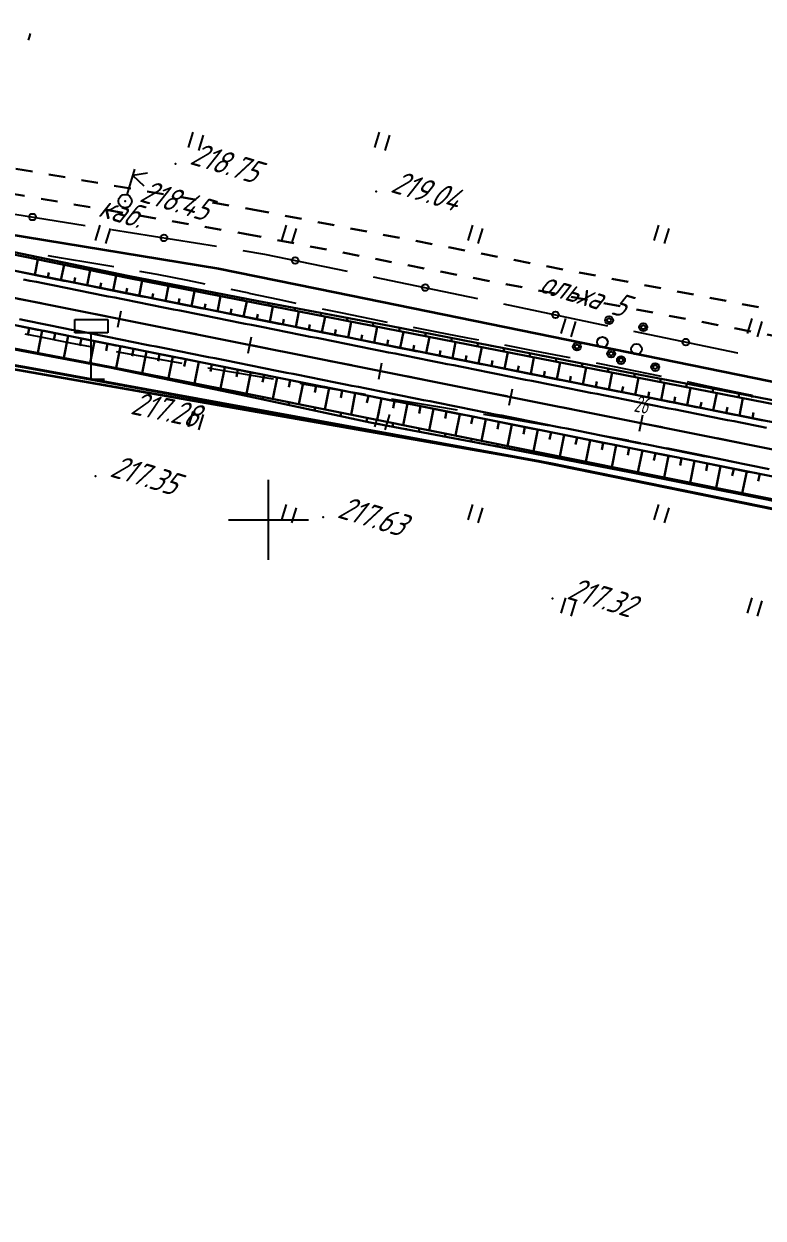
# Model space of a CAD drawing. Header units: millimetres. Extents: x -698 to 8131, y -704 to 4503.
# Drawn here: x 1669.2 to 1780.3, y 3355.9 to 3535.4 of the extents above; entities that cross this region are included whole.
import ezdxf

# ---------------------------------------------------------------- set-up
doc = ezdxf.new("R2010")
doc.units = ezdxf.units.MM
for name, pattern in [('CONTI', [0]), ('STRIHSMALL', [1, 0.5, -0.5]), ('STROT', [1.7, 0.5, -1.2])]:
    doc.linetypes.add(name, pattern=pattern)
for name, color, linetype, lineweight in [('10', 1, 'Continuous', 35), ('КОПИЯ_ОСЬ_13_ОТКОСЫ', 7, 'Continuous', 30), ('КОПИЯ_ОСЬ_ГРАНИЦЫ_ПОЛОС', 7, 'Continuous', 30), ('ОСЬ_ВЕРХ_ПОКРЫТИЯ_ГРАНИЦЫ_ПОЛОС', 7, 'Continuous', 30), ('ОСЬ_ВЕРХ_ПОКРЫТИЯ_ОСЬ', 1, 'Continuous', 30)]:
    doc.layers.add(name, color=color, linetype=linetype, lineweight=lineweight)
for name, color, linetype in [('_Ростелеком', 6, 'Continuous'), ('NAD_MDEFAULT', 7, 'CONTI'), ('PI_OTDEFAULT', 172, 'CONTI'), ('PI_TTDEFAULT', 5, 'CONTI'), ('PLN_O', 7, 'CONTI'), ('SETKR', 2, 'CONTI'), ('SIT_LDEFAULT', 7, 'CONTI'), ('USLZNDEFAULT', 7, 'CONTI'), ('ZAPSKDEFAULT', 7, 'CONTI'), ('Изменение выноски', 3, 'Continuous'), ('ОСЬ_ВЕРХ_ПОКРЫТИЯ_ПИКЕТЫ', 1, 'Continuous'), ('разметка', 7, 'Continuous')]:
    doc.layers.add(name, color=color, linetype=linetype)
doc.styles.add('eskd', font='isocpeui.ttf', dxfattribs={"width": 1.2})
doc.styles.get("Standard").update_dxf_attribs({"font": 'isocpeui.ttf'})
doc.styles.add('STYLE1', font='isocpeui.ttf', dxfattribs={"width": 0.9})
doc.linetypes.add('кабель_связи_проект.', pattern='A,10,-1,["/",STYLE1,S=3,R=0,X=0,Y=-1.5],-4.1', length=15.1)

# ---------------------------------------------------------------- blocks, each defined once
blk = doc.blocks.new('BL_333')
at = {"color": 0}
for p, q in [((0, -6), (0, 6)), ((-6, 0), (6, 0))]:
    blk.add_line(p, q, dxfattribs=at)
blk = doc.blocks.new('BL_2011')
at = {"color": 0}
for p, q in [((0, 0), (0, 2.4)), ((1.6, 0), (1.6, 2.4))]:
    blk.add_line(p, q, dxfattribs=at)
blk = doc.blocks.new('BL_2009')
at = {"color": 0}
for centre, radius in [((0, 3.46), 0.6), ((0, 3.46), 0.3), ((0, 0), 0.8), ((-3.46, -1.74), 0.6), ((-3.46, -1.74), 0.3), ((3.46, -1.74), 0.6), ((3.46, -1.74), 0.3)]:
    blk.add_circle(centre, radius, dxfattribs=at)
blk = doc.blocks.new('BL_4017')
at = {"color": 0}
for p, q in [((0, 1), (0, 5)), ((2, 5), (0, 4)), ((0, 4), (2, 3))]:
    blk.add_line(p, q, dxfattribs=at)
blk.add_circle((0, 0), 1, dxfattribs=at)
blk = doc.blocks.new('BL_13')
at = {"color": 0}
for p, q in [((-2.5, 7), (-2.5, 9)), ((-2.5, 9), (2.5, 9)), ((2.5, 9), (2.5, 7)), ((0, 7), (-2.5, 7)), ((0, 0), (0, 7)), ((2.5, 7), (0, 7)), ((2, 0), (0, 0))]:
    blk.add_line(p, q, dxfattribs=at)

msp = doc.modelspace()

# ---------------------------------------------------------------- linework, layer by layer
at = {"layer": '10'}
for points in [[(1046.54, 3727.06), (1198.73, 3733.06), (1220.21, 3730.38), (1260.15, 3712.3), (1366.67, 3650.01), (1391.9, 3633.6), (1426.22, 3611.28), (1477.83, 3579.5), (1522.49, 3550.7), (1558.31, 3536.5), (1597.92, 3523.88), (1628.59, 3510.07), (1698.42, 3498.65), (1715.91, 3495.08), (1834.88, 3470.78), (1953.68, 3446.5), (2141.8, 3408.07), (2216.55, 3392.8)], [(2162.78, 3383.77), (2086.08, 3399.1), (2023.84, 3412.1), (1914.29, 3434.96), (1842.82, 3450.02), (1748.35, 3469.32), (1605.03, 3494.4), (1606.56, 3488.91), (1596.89, 3490.53), (1543.04, 3509.99), (1510.86, 3521.34), (1481.72, 3540.65), (1368.53, 3619.73), (1289.9, 3664.83), (1246.89, 3688.96), (1228.04, 3695.53), (1204.68, 3699.25), (843.89, 3696)]]:
    msp.add_lwpolyline(points, dxfattribs=at)
at = {"layer": '_Ростелеком', "linetype": 'кабель_связи_проект.', "lineweight": 40, "ltscale": 0.25}
msp.add_lwpolyline([(1139.32, 3707.38), (1173.44, 3705.05), (1210.37, 3699.1), (1228.09, 3695.88), (1247.2, 3689.26), (1259.61, 3683.86), (1298.75, 3664.91), (1337.61, 3641.34), (1379.14, 3613.35), (1432.54, 3577.08), (1497.38, 3534.92), (1507.86, 3528.1), (1522.68, 3520.44), (1549.01, 3508.8), (1605.06, 3494.77), (1669.26, 3483.8), (1746.71, 3469.61), (1806.75, 3457.39), (1856.92, 3447.11), (1888.77, 3440.62), (1918.48, 3434.38), (2018.59, 3413.69), (2116.88, 3393.62), (2299.36, 3355.85)], dxfattribs=at)
at = {"layer": 'PI_TTDEFAULT', "color": 5}
for p in [(1691.97, 3514.38, 218.75), (1684.38, 3508.76, 218.45), (1722.14, 3510.18, 219.04), (1679.94, 3467.42, 217.35), (1714.13, 3461.24, 217.63), (1748.65, 3449.02, 217.32)]:
    msp.add_point(p, dxfattribs=at)
at = {"layer": 'PLN_O'}
for p, q in [((1662.57, 3507.63), (1678.37, 3505.11)), ((1682.32, 3504.48), (1698.12, 3501.96)), ((1702.07, 3501.32), (1705.35, 3500.8)), ((1705.35, 3500.8), (1717.76, 3498.21)), ((1721.68, 3497.39), (1737.34, 3494.12)), ((1741.25, 3493.3), (1756.91, 3490.03)), ((1760.83, 3489.21), (1776.45, 3485.95)), ((1776.45, 3485.95), (1776.49, 3485.94))]:
    msp.add_line(p, q, dxfattribs=at)
for centre in [(1670.47, 3506.37), (1690.22, 3503.22), (1709.93, 3499.84), (1729.51, 3495.75), (1749.08, 3491.66), (1768.66, 3487.57)]:
    msp.add_circle(centre, 0.5, dxfattribs=at)
at = {"layer": 'SIT_LDEFAULT', "color": 7}
for p, q in [((1669.99, 3533.41), (1670.14, 3533.95)), ((1669.86, 3532.98), (1669.99, 3533.41)), ((1674.83, 3500.19), (1672.8, 3500.52)), ((1679.7, 3499.4), (1674.83, 3500.2)), ((1682.67, 3498.88), (1679.7, 3499.39)), ((1689.19, 3497.71), (1686.61, 3498.18)), ((1693.81, 3496.82), (1689.19, 3497.72)), ((1696.42, 3496.28), (1693.81, 3496.81)), ((1703.02, 3494.9), (1700.34, 3495.47)), ((1707.62, 3493.91), (1703.02, 3494.89)), ((1710.12, 3493.37), (1707.62, 3493.91)), ((1716.82, 3491.94), (1714.03, 3492.53)), ((1721.43, 3490.99), (1716.82, 3491.94)), ((1723.82, 3490.51), (1721.43, 3490.99)), ((1669.31, 3488.82), (1671.43, 3488.39)), ((1730.97, 3489.11), (1727.74, 3489.74)), ((1735.92, 3488.15), (1730.97, 3489.11)), ((1671.43, 3488.4), (1676.12, 3487.47)), ((1676.12, 3487.47), (1679.12, 3486.89)), ((1737.56, 3487.84), (1735.92, 3488.15)), ((1745.98, 3486.21), (1741.49, 3487.08)), ((1683.05, 3486.15), (1685.49, 3485.69)), ((1685.49, 3485.69), (1690.34, 3484.82)), ((1751.01, 3485.23), (1745.98, 3486.21)), ((1751.31, 3485.18), (1751.01, 3485.24)), ((1690.34, 3484.83), (1692.89, 3484.38)), ((1696.84, 3483.69), (1700.68, 3483.04)), ((1755.98, 3484.25), (1755.23, 3484.4)), ((1761.11, 3483.19), (1755.98, 3484.25)), ((1700.68, 3483.04), (1706, 3482.14)), ((1706, 3482.14), (1706.69, 3482.03)), ((1765.03, 3482.39), (1761.11, 3483.2)), ((1772.1, 3480.9), (1768.94, 3481.57)), ((1710.64, 3481.37), (1711.28, 3481.26)), ((1711.28, 3481.26), (1716.45, 3480.39)), ((1716.45, 3480.4), (1720.5, 3479.71)), ((1777.66, 3479.73), (1772.1, 3480.9)), ((1724.44, 3479.03), (1726.22, 3478.73)), ((1726.22, 3478.73), (1731.03, 3477.92)), ((1778.72, 3479.51), (1777.66, 3479.73)), ((1731.03, 3477.92), (1734.31, 3477.37)), ((1738.24, 3476.72), (1740.67, 3476.31)), ((1740.67, 3476.31), (1745.49, 3475.48)), ((1745.49, 3475.48), (1748.11, 3475.02)), ((1752.04, 3474.31), (1755.1, 3473.74)), ((1755.1, 3473.74), (1760.05, 3472.8)), ((1760.05, 3472.79), (1761.87, 3472.43)), ((1765.78, 3471.65), (1770.51, 3470.69)), ((1770.51, 3470.69), (1775.58, 3469.65)), ((1779.5, 3468.83), (1781.01, 3468.51))]:
    msp.add_line(p, q, dxfattribs=at)
at = {"layer": 'Изменение выноски', "color": 6, "linetype": 'STRIHSMALL', "lineweight": 30, "ltscale": 5}
for points in [[(556.33, 3860.56), (604.92, 3817.02), (628.18, 3799.3), (686.1, 3761.1), (720.91, 3742.41), (750.29, 3732.58), (769.13, 3728.28), (789.49, 3727.11), (889.15, 3726.4), (1065.26, 3728.59), (1211.22, 3732.1), (1235.19, 3728.31), (1268.03, 3716.59), (1413.95, 3630.28), (1512.48, 3559.58), (1541.19, 3544.01), (1583.74, 3530.32), (1643.33, 3517.86), (1703.53, 3507.5), (1908.59, 3467.92), (1956.68, 3459.18)], [(555.17, 3856.91), (603.76, 3813.37), (627.02, 3795.65), (684.94, 3757.46), (719.75, 3738.77), (749.12, 3728.93), (767.97, 3724.63), (788.33, 3723.46), (887.99, 3722.75), (1064.1, 3724.94), (1210.06, 3728.46), (1234.03, 3724.67), (1266.87, 3712.94), (1412.79, 3626.64), (1511.32, 3555.93), (1540.03, 3540.36), (1582.58, 3526.67), (1642.17, 3514.21), (1702.36, 3503.85), (1907.42, 3464.27), (1955.51, 3455.53)]]:
    msp.add_lwpolyline(points, dxfattribs=at)
at = {"layer": 'КОПИЯ_ОСЬ_13_ОТКОСЫ'}
for points in [[(1645.77, 3502.67), (2240.93, 3383.77)], [(1665.22, 3501.56), (1684.81, 3497.51), (1704.45, 3493.73), (1724.11, 3490.03), (1763.37, 3482.36), (1773.19, 3480.48), (1783.01, 3478.58), (1792.82, 3476.64), (1802.63, 3474.74), (1822.27, 3470.96), (1841.9, 3467.11), (1900.69, 3455.14), (1920.32, 3451.31), (1959.61, 3443.77), (1979.27, 3440.11), (1998.89, 3436.23), (2018.46, 3432.07), (2038.1, 3428.29), (2057.76, 3424.63), (2096.84, 3416.06), (2116.42, 3411.98), (2136.01, 3407.98), (2155.67, 3404.27)], [(1665.16, 3501.23), (1684.76, 3497.23), (1704.37, 3493.34), (1782.9, 3478.05), (1841.75, 3466.38), (1900.57, 3454.52), (1920.2, 3450.71), (1939.83, 3446.87), (2077.13, 3419.47), (2096.73, 3415.53), (2116.32, 3411.47), (2135.93, 3407.55), (2155.59, 3403.88)], [(1665.16, 3501.23), (1684.76, 3497.23), (1704.37, 3493.34), (1782.9, 3478.05), (1841.75, 3466.38), (1900.57, 3454.52), (1920.2, 3450.71), (1939.83, 3446.87), (2077.13, 3419.47), (2096.73, 3415.53), (2116.32, 3411.47), (2135.93, 3407.55), (2155.59, 3403.88)], [(1670.69, 3500.43), (1670.63, 3500.12)], [(1670.82, 3497.66), (1671.28, 3499.98)], [(1672.65, 3500.02), (1672.63, 3499.92)], [(1674.61, 3499.62), (1674.55, 3499.32)], [(1672.78, 3497.27), (1672.93, 3498.04)], [(1674.74, 3496.88), (1675.2, 3499.18)], [(1676.57, 3499.21), (1676.55, 3499.11)], [(1678.53, 3498.81), (1678.47, 3498.52)], [(1678.66, 3496.1), (1679.12, 3498.38)], [(1680.48, 3498.4), (1680.46, 3498.31)], [(1682.44, 3498), (1682.38, 3497.72)], [(1633.9, 3496.89), (2231.89, 3377.42)], [(1676.7, 3496.49), (1676.86, 3497.26)], [(1680.62, 3495.7), (1680.78, 3496.47)], [(1682.59, 3495.31), (1683.04, 3497.58)], [(1684.4, 3497.59), (1684.38, 3497.5)], [(1686.36, 3497.21), (1686.31, 3496.93)], [(1686.51, 3494.53), (1686.96, 3496.8)], [(1688.33, 3496.83), (1688.31, 3496.74)], [(1690.29, 3496.45), (1690.23, 3496.15)], [(1690.43, 3493.74), (1690.89, 3496.02)], [(1692.26, 3496.08), (1692.24, 3495.97)], [(1684.55, 3494.92), (1684.7, 3495.68)], [(1688.47, 3494.14), (1688.62, 3494.89)], [(1694.22, 3495.7), (1694.16, 3495.37)], [(1694.35, 3492.96), (1694.81, 3495.24)], [(1696.18, 3495.32), (1696.16, 3495.21)], [(1698.15, 3494.94), (1698.08, 3494.59)], [(1698.28, 3492.18), (1698.73, 3494.46)], [(1700.11, 3494.56), (1700.09, 3494.45)], [(1702.08, 3494.18), (1702, 3493.81)], [(1692.39, 3493.35), (1692.54, 3494.11)], [(1696.31, 3492.57), (1696.47, 3493.33)], [(1700.24, 3491.79), (1700.39, 3492.55)], [(1702.2, 3491.39), (1702.66, 3493.68)], [(1704.04, 3493.81), (1704.02, 3493.68)], [(1706, 3493.43), (1705.93, 3493.04)], [(1706.12, 3490.61), (1706.58, 3492.91)], [(1707.97, 3493.06), (1707.95, 3492.93)], [(1709.94, 3492.69), (1709.86, 3492.28)], [(1704.16, 3491), (1704.31, 3491.77)], [(1708.08, 3490.22), (1708.24, 3490.99)], [(1710.04, 3489.83), (1710.51, 3492.15)], [(1711.9, 3492.32), (1711.87, 3492.18)], [(1713.87, 3491.95), (1713.78, 3491.51)], [(1713.97, 3489.04), (1714.43, 3491.38)], [(1715.83, 3491.58), (1715.8, 3491.44)], [(1717.8, 3491.21), (1717.71, 3490.75)], [(1717.89, 3488.26), (1718.36, 3490.62)], [(1719.76, 3490.84), (1719.73, 3490.69)], [(1669.96, 3489.68), (1669.73, 3488.55)], [(1671.92, 3489.29), (1671.25, 3485.93)], [(1673.88, 3488.9), (1673.66, 3487.78)], [(1712, 3489.44), (1712.16, 3490.21)], [(1715.93, 3488.65), (1716.08, 3489.43)], [(1721.73, 3490.47), (1721.64, 3489.98)], [(1721.81, 3487.48), (1722.29, 3489.86)], [(1723.69, 3490.1), (1723.66, 3489.94)], [(1725.66, 3489.72), (1725.56, 3489.22)], [(1725.73, 3486.69), (1726.21, 3489.09)], [(1727.62, 3489.34), (1727.59, 3489.17)], [(1729.58, 3488.96), (1729.48, 3488.45)], [(1662.4, 3487.44), (1682.06, 3483.76), (1701.64, 3479.66), (1721.2, 3475.47), (1731.03, 3473.62), (1740.85, 3471.74), (1760.49, 3467.94), (1770.3, 3466.01), (1780.1, 3464.04), (1799.7, 3460.06), (1819.28, 3455.97), (1838.89, 3452.04), (1848.7, 3450.11), (1858.51, 3448.14), (1878.11, 3444.17), (1897.77, 3440.49), (1917.29, 3436.13)], [(1662.44, 3487.62), (1682.08, 3483.86), (1701.71, 3479.99), (1780.14, 3464.25), (1917.46, 3436.98), (1937.09, 3433.12), (2074.37, 3405.67), (2093.99, 3401.79), (2103.81, 3399.91), (2113.63, 3398.01), (2133.26, 3394.18), (2152.91, 3390.47)], [(1675.84, 3488.51), (1675.18, 3485.18)], [(1677.8, 3488.12), (1677.58, 3487.01)], [(1679.76, 3487.72), (1679.11, 3484.43)], [(1681.73, 3487.33), (1681.51, 3486.23)], [(1719.85, 3487.87), (1720.01, 3488.65)], [(1723.77, 3487.08), (1723.93, 3487.88)], [(1727.69, 3486.3), (1727.85, 3487.1)], [(1729.66, 3485.91), (1730.14, 3488.33)], [(1731.55, 3488.57), (1731.51, 3488.41)], [(1733.51, 3488.19), (1733.41, 3487.69)], [(1733.58, 3485.13), (1734.07, 3487.56)], [(1735.47, 3487.81), (1735.44, 3487.64)], [(1737.43, 3487.42), (1737.34, 3486.92)], [(1739.4, 3487.04), (1739.37, 3486.87)], [(1669.74, 3486.06), (1669.77, 3486.21)], [(1671.71, 3485.7), (1671.72, 3485.75)], [(1673.67, 3485.33), (1673.7, 3485.46)], [(1683.69, 3486.94), (1683.03, 3483.67)], [(1685.65, 3486.55), (1685.43, 3485.46)], [(1687.61, 3486.16), (1686.96, 3482.89)], [(1689.57, 3485.77), (1689.35, 3484.68)], [(1691.53, 3485.37), (1690.88, 3482.12)], [(1731.62, 3485.52), (1731.78, 3486.32)], [(1735.54, 3484.73), (1735.7, 3485.55)], [(1737.5, 3484.34), (1737.99, 3486.8)], [(1741.36, 3486.66), (1741.26, 3486.16)], [(1741.42, 3483.56), (1741.92, 3486.03)], [(1743.32, 3486.28), (1743.29, 3486.11)], [(1745.29, 3485.89), (1745.19, 3485.39)], [(1745.35, 3482.77), (1745.84, 3485.27)], [(1747.25, 3485.51), (1747.22, 3485.34)], [(1675.64, 3484.96), (1675.65, 3485)], [(1677.6, 3484.59), (1677.63, 3484.71)], [(1679.57, 3484.22), (1679.58, 3484.26)], [(1681.54, 3483.85), (1681.56, 3483.96)], [(1683.5, 3483.46), (1683.5, 3483.49)], [(1693.49, 3484.98), (1693.28, 3483.9)], [(1695.45, 3484.59), (1694.81, 3481.35)], [(1697.42, 3484.2), (1697.2, 3483.12)], [(1699.38, 3483.81), (1698.73, 3480.57)], [(1701.34, 3483.41), (1701.12, 3482.34)], [(1739.46, 3483.95), (1739.63, 3484.77)], [(1743.38, 3483.17), (1743.55, 3483.99)], [(1749.21, 3485.13), (1749.12, 3484.63)], [(1749.27, 3481.99), (1749.77, 3484.5)], [(1751.18, 3484.74), (1751.14, 3484.58)], [(1753.14, 3484.36), (1753.04, 3483.86)], [(1753.19, 3481.21), (1753.7, 3483.74)], [(1755.1, 3483.98), (1755.07, 3483.81)], [(1757.06, 3483.59), (1756.97, 3483.1)], [(1685.45, 3483.05), (1685.48, 3483.19)], [(1687.41, 3482.64), (1687.42, 3482.68)], [(1689.37, 3482.23), (1689.41, 3482.41)], [(1691.33, 3481.82), (1691.34, 3481.88)], [(1693.28, 3481.41), (1693.33, 3481.64)], [(1703.3, 3483.02), (1702.65, 3479.8)], [(1705.26, 3482.63), (1705.05, 3481.56)], [(1707.22, 3482.24), (1706.58, 3479.01)], [(1709.18, 3481.85), (1708.97, 3480.77)], [(1747.31, 3482.38), (1747.47, 3483.21)], [(1751.23, 3481.6), (1751.4, 3482.44)], [(1755.15, 3480.82), (1755.32, 3481.66)], [(1757.11, 3480.42), (1757.62, 3482.97)], [(1759.03, 3483.21), (1759, 3483.05)], [(1760.99, 3482.83), (1760.89, 3482.34)], [(1761.04, 3479.64), (1761.55, 3482.21)], [(1762.95, 3482.44), (1762.92, 3482.28)], [(1764.92, 3482.07), (1764.82, 3481.57)], [(1766.88, 3481.69), (1766.85, 3481.53)], [(1695.24, 3481), (1695.26, 3481.07)], [(1697.2, 3480.59), (1697.26, 3480.86)], [(1699.16, 3480.18), (1699.18, 3480.27)], [(1701.11, 3479.77), (1701.18, 3480.09)], [(1711.14, 3481.46), (1710.5, 3478.22)], [(1713.11, 3481.06), (1712.89, 3479.99)], [(1715.07, 3480.67), (1714.42, 3477.43)], [(1717.03, 3480.28), (1716.81, 3479.2)], [(1718.99, 3479.89), (1718.34, 3476.65)], [(1759.07, 3480.03), (1759.24, 3480.88)], [(1763, 3479.25), (1763.17, 3480.1)], [(1764.96, 3478.86), (1765.48, 3481.44)], [(1768.85, 3481.32), (1768.75, 3480.81)], [(1768.88, 3478.07), (1769.4, 3480.68)], [(1770.81, 3480.94), (1770.78, 3480.77)], [(1772.77, 3480.56), (1772.67, 3480.04)], [(1772.8, 3477.29), (1773.33, 3479.91)], [(1774.74, 3480.18), (1774.7, 3480.01)], [(1776.7, 3479.8), (1776.6, 3479.28)], [(1703.07, 3479.35), (1703.09, 3479.46)], [(1705.03, 3478.93), (1705.11, 3479.3)], [(1706.98, 3478.51), (1707.01, 3478.64)], [(1708.94, 3478.09), (1709.03, 3478.52)], [(1720.95, 3479.5), (1720.73, 3478.42)], [(1722.91, 3479.1), (1722.26, 3475.86)], [(1724.87, 3478.71), (1724.66, 3477.63)], [(1726.83, 3478.32), (1726.19, 3475.07)], [(1766.92, 3478.46), (1767.09, 3479.33)], [(1770.84, 3477.68), (1771.02, 3478.55)], [(1776.73, 3476.51), (1777.25, 3479.15)], [(1778.67, 3479.42), (1778.63, 3479.25)], [(1710.89, 3477.67), (1710.92, 3477.82)], [(1712.85, 3477.26), (1712.95, 3477.73)], [(1714.8, 3476.84), (1714.84, 3476.99)], [(1716.76, 3476.42), (1716.87, 3476.94)], [(1718.72, 3476), (1718.75, 3476.17)], [(1728.8, 3477.93), (1728.58, 3476.85)], [(1730.76, 3477.54), (1730.11, 3474.29)], [(1732.72, 3477.15), (1732.5, 3476.06)], [(1734.68, 3476.75), (1734.03, 3473.5)], [(1736.64, 3476.36), (1736.42, 3475.28)], [(1774.76, 3476.9), (1774.94, 3477.77)], [(1778.69, 3476.11), (1778.86, 3476.99)], [(1720.67, 3475.58), (1720.79, 3476.16)], [(1722.63, 3475.2), (1722.67, 3475.39)], [(1724.6, 3474.83), (1724.7, 3475.37)], [(1726.57, 3474.46), (1726.6, 3474.64)], [(1728.53, 3474.09), (1728.62, 3474.58)], [(1738.6, 3475.97), (1737.95, 3472.71)], [(1740.56, 3475.58), (1740.35, 3474.49)], [(1742.52, 3475.19), (1741.87, 3471.93)], [(1744.49, 3474.79), (1744.27, 3473.71)], [(1746.45, 3474.4), (1745.79, 3471.14)], [(1730.5, 3473.72), (1730.53, 3473.89)], [(1732.46, 3473.35), (1732.55, 3473.8)], [(1734.43, 3472.97), (1734.45, 3473.12)], [(1736.39, 3472.6), (1736.47, 3473.01)], [(1748.41, 3474.01), (1748.19, 3472.92)], [(1750.37, 3473.62), (1749.72, 3470.35)], [(1752.33, 3473.23), (1752.11, 3472.14)], [(1754.29, 3472.84), (1753.64, 3469.57)], [(1738.35, 3472.22), (1738.38, 3472.36)], [(1740.32, 3471.84), (1740.39, 3472.22)], [(1742.28, 3471.46), (1742.31, 3471.59)], [(1744.25, 3471.08), (1744.31, 3471.44)], [(1746.21, 3470.7), (1746.23, 3470.82)], [(1756.25, 3472.44), (1756.04, 3471.35)], [(1758.21, 3472.05), (1757.56, 3468.78)], [(1760.18, 3471.66), (1759.96, 3470.57)], [(1762.14, 3471.27), (1761.48, 3467.99)], [(1764.1, 3470.88), (1763.88, 3469.78)], [(1748.17, 3470.32), (1748.24, 3470.65)], [(1750.14, 3469.94), (1750.16, 3470.05)], [(1752.1, 3469.56), (1752.16, 3469.86)], [(1754.06, 3469.18), (1754.08, 3469.28)], [(1756.03, 3468.81), (1756.08, 3469.08)], [(1766.06, 3470.48), (1765.4, 3467.21)], [(1768.02, 3470.09), (1767.8, 3469)], [(1769.98, 3469.7), (1769.33, 3466.42)], [(1771.94, 3469.31), (1771.72, 3468.22)], [(1757.99, 3468.43), (1758.01, 3468.52)], [(1759.95, 3468.05), (1760, 3468.29)], [(1761.92, 3467.66), (1761.93, 3467.74)], [(1763.88, 3467.28), (1763.92, 3467.5)], [(1773.9, 3468.92), (1773.25, 3465.63)], [(1775.87, 3468.53), (1775.65, 3467.43)], [(1777.83, 3468.13), (1777.17, 3464.84)], [(1779.79, 3467.74), (1779.57, 3466.65)], [(1765.84, 3466.89), (1765.86, 3466.96)], [(1767.8, 3466.5), (1767.85, 3466.71)], [(1769.77, 3466.11), (1769.78, 3466.18)], [(1771.73, 3465.72), (1771.77, 3465.93)], [(1773.69, 3465.33), (1773.7, 3465.4)], [(1775.65, 3464.93), (1775.69, 3465.14)], [(1777.61, 3464.54), (1777.62, 3464.61)], [(1779.57, 3464.14), (1779.61, 3464.35)]]:
    msp.add_lwpolyline(points, dxfattribs=at)
at = {"layer": 'КОПИЯ_ОСЬ_ГРАНИЦЫ_ПОЛОС'}
for points in [[(1668.31, 3498.16), (1669.29, 3497.97), (1670.27, 3497.77), (1671.25, 3497.58), (1672.23, 3497.38), (1673.21, 3497.19), (1674.19, 3496.99), (1675.17, 3496.79), (1676.15, 3496.6), (1677.13, 3496.4), (1678.11, 3496.21), (1679.09, 3496.01), (1680.07, 3495.82), (1681.05, 3495.62), (1682.03, 3495.42), (1683.01, 3495.23), (1683.99, 3495.03), (1684.97, 3494.84), (1685.95, 3494.64), (1686.93, 3494.44), (1687.91, 3494.25), (1688.89, 3494.05), (1689.87, 3493.86), (1690.85, 3493.66), (1691.83, 3493.47), (1692.81, 3493.27), (1693.79, 3493.07), (1694.77, 3492.88), (1695.75, 3492.68), (1696.73, 3492.49), (1697.71, 3492.29), (1698.69, 3492.1), (1699.67, 3491.9), (1700.65, 3491.7), (1701.63, 3491.51), (1702.61, 3491.31), (1703.59, 3491.12), (1704.57, 3490.92), (1705.55, 3490.72), (1706.53, 3490.53), (1707.51, 3490.33), (1708.49, 3490.14), (1709.47, 3489.94), (1710.45, 3489.75), (1711.43, 3489.55), (1712.41, 3489.35), (1713.39, 3489.16), (1714.37, 3488.96), (1715.35, 3488.77), (1716.33, 3488.57), (1717.31, 3488.38), (1718.29, 3488.18), (1719.27, 3487.98), (1720.25, 3487.79), (1721.23, 3487.59), (1722.21, 3487.4), (1723.19, 3487.2), (1724.17, 3487), (1725.15, 3486.81), (1726.13, 3486.61), (1727.11, 3486.42), (1728.09, 3486.22), (1729.07, 3486.03), (1730.05, 3485.83), (1731.03, 3485.63), (1732.01, 3485.44), (1732.99, 3485.24), (1733.97, 3485.05), (1734.96, 3484.85), (1735.94, 3484.66), (1736.92, 3484.46), (1737.9, 3484.26), (1738.88, 3484.07), (1739.86, 3483.87), (1740.84, 3483.68), (1741.82, 3483.48), (1742.8, 3483.28), (1743.78, 3483.09), (1744.76, 3482.89), (1745.74, 3482.7), (1746.72, 3482.5), (1747.7, 3482.31), (1748.68, 3482.11), (1749.66, 3481.91), (1750.64, 3481.72), (1751.62, 3481.52), (1752.6, 3481.33), (1753.58, 3481.13), (1754.56, 3480.94), (1755.54, 3480.74), (1756.52, 3480.54), (1757.5, 3480.35), (1758.48, 3480.15), (1759.46, 3479.96), (1760.44, 3479.76), (1761.42, 3479.56), (1762.4, 3479.37), (1763.38, 3479.17), (1764.36, 3478.98), (1765.34, 3478.78), (1766.32, 3478.59), (1767.3, 3478.39), (1768.28, 3478.19), (1769.26, 3478), (1770.24, 3477.8), (1771.22, 3477.61), (1772.2, 3477.41), (1773.18, 3477.22), (1774.16, 3477.02), (1775.14, 3476.82), (1776.12, 3476.63), (1777.1, 3476.43), (1778.08, 3476.24), (1779.06, 3476.04), (1780.04, 3475.84), (1781.02, 3475.65)], [(1668.29, 3490.01), (1669.27, 3489.81), (1670.25, 3489.62), (1671.23, 3489.42), (1672.21, 3489.23), (1673.19, 3489.03), (1674.17, 3488.83), (1675.15, 3488.64), (1676.13, 3488.44), (1677.11, 3488.25), (1678.09, 3488.05), (1679.07, 3487.86), (1680.05, 3487.66), (1681.03, 3487.46), (1682.01, 3487.27), (1682.99, 3487.07), (1683.97, 3486.88), (1684.95, 3486.68), (1685.93, 3486.49), (1686.91, 3486.29), (1687.89, 3486.09), (1688.87, 3485.9), (1689.85, 3485.7), (1690.83, 3485.51), (1691.81, 3485.31), (1692.79, 3485.12), (1693.77, 3484.92), (1694.75, 3484.72), (1695.73, 3484.53), (1696.71, 3484.33), (1697.69, 3484.14), (1698.67, 3483.94), (1699.65, 3483.74), (1700.63, 3483.55), (1701.61, 3483.35), (1702.59, 3483.16), (1703.57, 3482.96), (1704.55, 3482.77), (1705.53, 3482.57), (1706.51, 3482.37), (1707.49, 3482.18), (1708.47, 3481.98), (1709.45, 3481.79), (1710.43, 3481.59), (1711.41, 3481.4), (1712.39, 3481.2), (1713.37, 3481), (1714.35, 3480.81), (1715.33, 3480.61), (1716.31, 3480.42), (1717.29, 3480.22), (1718.27, 3480.03), (1719.25, 3479.83), (1720.23, 3479.63), (1721.21, 3479.44), (1722.19, 3479.24), (1723.17, 3479.05), (1724.15, 3478.85), (1725.13, 3478.65), (1726.11, 3478.46), (1727.09, 3478.26), (1728.07, 3478.07), (1729.05, 3477.87), (1730.03, 3477.68), (1731.01, 3477.48), (1731.99, 3477.28), (1732.97, 3477.09), (1733.95, 3476.89), (1734.93, 3476.7), (1735.91, 3476.5), (1736.89, 3476.31), (1737.87, 3476.11), (1738.85, 3475.91), (1739.83, 3475.72), (1740.81, 3475.52), (1741.79, 3475.33), (1742.77, 3475.13), (1743.75, 3474.94), (1744.73, 3474.74), (1745.71, 3474.54), (1746.69, 3474.35), (1747.67, 3474.15), (1748.65, 3473.96), (1749.63, 3473.76), (1750.61, 3473.56), (1751.59, 3473.37), (1752.57, 3473.17), (1753.55, 3472.98), (1754.53, 3472.78), (1755.51, 3472.59), (1756.49, 3472.39), (1757.47, 3472.19), (1758.45, 3472), (1759.43, 3471.8), (1760.41, 3471.61), (1761.39, 3471.41), (1762.37, 3471.22), (1763.35, 3471.02), (1764.33, 3470.82), (1765.31, 3470.63), (1766.29, 3470.43), (1767.27, 3470.24), (1768.25, 3470.04), (1769.23, 3469.85), (1770.21, 3469.65), (1771.19, 3469.45), (1772.17, 3469.26), (1773.15, 3469.06), (1774.13, 3468.87), (1775.11, 3468.67), (1776.09, 3468.47), (1777.07, 3468.28), (1778.05, 3468.08), (1779.03, 3467.89), (1780.01, 3467.69), (1780.99, 3467.5)]]:
    msp.add_lwpolyline(points, dxfattribs=at)
at = {"layer": 'ОСЬ_ВЕРХ_ПОКРЫТИЯ_ГРАНИЦЫ_ПОЛОС', "linetype": 'Continuous'}
for points in [[(1668.29, 3498.17), (1669.27, 3497.97), (1670.25, 3497.78), (1671.23, 3497.58), (1672.21, 3497.39), (1673.19, 3497.19), (1674.17, 3496.99), (1675.15, 3496.8), (1676.13, 3496.6), (1677.11, 3496.41), (1678.09, 3496.21), (1679.07, 3496.02), (1680.05, 3495.82), (1681.02, 3495.62), (1682, 3495.43), (1682.98, 3495.23), (1683.96, 3495.04), (1684.94, 3494.84), (1685.92, 3494.65), (1686.9, 3494.45), (1687.88, 3494.25), (1688.86, 3494.06), (1689.84, 3493.86), (1690.82, 3493.67), (1691.8, 3493.47), (1692.78, 3493.28), (1693.76, 3493.08), (1694.74, 3492.89), (1695.72, 3492.69), (1696.7, 3492.49), (1697.67, 3492.3), (1698.65, 3492.1), (1699.63, 3491.91), (1700.61, 3491.71), (1701.59, 3491.52), (1702.57, 3491.32), (1703.55, 3491.12), (1704.53, 3490.93), (1705.51, 3490.73), (1706.49, 3490.54), (1707.47, 3490.34), (1708.45, 3490.15), (1709.43, 3489.95), (1710.41, 3489.75), (1711.39, 3489.56), (1712.37, 3489.36), (1713.35, 3489.17), (1714.32, 3488.97), (1715.3, 3488.78), (1716.28, 3488.58), (1717.26, 3488.39), (1718.24, 3488.19), (1719.22, 3487.99), (1720.2, 3487.8), (1721.18, 3487.6), (1722.16, 3487.41), (1723.14, 3487.21), (1724.12, 3487.02), (1725.1, 3486.82), (1726.08, 3486.62), (1727.06, 3486.43), (1728.04, 3486.23), (1729.02, 3486.04), (1730, 3485.84), (1730.97, 3485.65), (1731.95, 3485.45), (1732.93, 3485.25), (1733.91, 3485.06), (1734.89, 3484.86), (1735.87, 3484.67), (1736.85, 3484.47), (1737.83, 3484.28), (1738.81, 3484.08), (1739.79, 3483.89), (1740.77, 3483.69), (1741.75, 3483.49), (1742.73, 3483.3), (1743.71, 3483.1), (1744.69, 3482.91), (1745.67, 3482.71), (1746.65, 3482.52), (1747.63, 3482.32), (1748.6, 3482.12), (1749.58, 3481.93), (1750.56, 3481.73), (1751.54, 3481.54), (1752.52, 3481.34), (1753.5, 3481.15), (1754.48, 3480.95), (1755.46, 3480.75), (1756.44, 3480.56), (1757.42, 3480.36), (1758.4, 3480.17), (1759.38, 3479.97), (1760.36, 3479.78), (1761.34, 3479.58), (1762.32, 3479.39), (1763.3, 3479.19), (1764.28, 3478.99), (1765.25, 3478.8), (1766.23, 3478.6), (1767.21, 3478.41), (1768.19, 3478.21), (1769.17, 3478.02), (1770.15, 3477.82), (1771.13, 3477.62), (1772.11, 3477.43), (1773.09, 3477.23), (1774.07, 3477.04), (1775.05, 3476.84), (1776.03, 3476.65), (1777.01, 3476.45), (1777.99, 3476.25), (1778.97, 3476.06), (1779.95, 3475.86), (1780.93, 3475.67)], [(1780.82, 3474.67), (1779.84, 3474.86), (1778.86, 3475.06), (1777.88, 3475.26), (1776.9, 3475.45), (1775.92, 3475.65), (1774.94, 3475.84), (1773.96, 3476.04), (1772.98, 3476.23), (1772, 3476.43), (1771.02, 3476.63), (1770.04, 3476.82), (1769.06, 3477.02), (1768.08, 3477.21), (1767.1, 3477.41), (1766.12, 3477.6), (1765.14, 3477.8), (1764.16, 3478), (1763.18, 3478.19), (1762.2, 3478.39), (1761.22, 3478.58), (1760.24, 3478.78), (1759.26, 3478.98), (1758.28, 3479.17), (1757.3, 3479.37), (1756.32, 3479.56), (1755.34, 3479.76), (1754.36, 3479.95), (1753.38, 3480.15), (1752.4, 3480.35), (1751.42, 3480.54), (1750.44, 3480.74), (1749.46, 3480.93), (1748.48, 3481.13), (1747.5, 3481.32), (1746.52, 3481.52), (1745.54, 3481.72), (1744.56, 3481.91), (1743.58, 3482.11), (1742.6, 3482.3), (1741.62, 3482.5), (1740.64, 3482.7), (1739.66, 3482.89), (1738.68, 3483.09), (1737.7, 3483.28), (1736.72, 3483.48), (1735.74, 3483.67), (1734.76, 3483.87), (1733.78, 3484.07), (1732.8, 3484.26), (1731.82, 3484.46), (1730.84, 3484.65), (1729.86, 3484.85), (1728.88, 3485.04), (1727.9, 3485.24), (1726.92, 3485.44), (1725.94, 3485.63), (1724.96, 3485.83), (1723.98, 3486.02), (1723, 3486.22), (1722.02, 3486.42), (1721.04, 3486.61), (1720.06, 3486.81), (1719.08, 3487), (1718.1, 3487.2), (1717.12, 3487.39), (1716.14, 3487.59), (1715.16, 3487.79), (1714.18, 3487.98), (1713.2, 3488.18), (1712.22, 3488.37), (1711.24, 3488.57), (1710.26, 3488.76), (1709.28, 3488.96), (1708.3, 3489.16), (1707.32, 3489.35), (1706.34, 3489.55), (1705.36, 3489.74), (1704.38, 3489.94), (1703.4, 3490.14), (1702.42, 3490.33), (1701.44, 3490.53), (1700.46, 3490.72), (1699.48, 3490.92), (1698.5, 3491.11), (1697.52, 3491.31), (1696.54, 3491.51), (1695.56, 3491.7), (1694.58, 3491.9), (1693.59, 3492.09), (1692.61, 3492.29), (1691.63, 3492.48), (1690.65, 3492.68), (1689.67, 3492.88), (1688.69, 3493.07), (1687.71, 3493.27), (1686.73, 3493.46), (1685.75, 3493.66), (1684.77, 3493.86), (1683.79, 3494.05), (1682.81, 3494.25), (1681.83, 3494.44), (1680.85, 3494.64), (1679.87, 3494.83), (1678.89, 3495.03), (1677.91, 3495.23), (1676.93, 3495.42), (1675.95, 3495.62), (1674.97, 3495.81), (1673.99, 3496.01), (1673.01, 3496.21), (1672.03, 3496.4), (1671.05, 3496.6), (1670.07, 3496.79), (1669.09, 3496.99)]]:
    msp.add_lwpolyline(points, dxfattribs=at)
at = {"layer": 'ОСЬ_ВЕРХ_ПОКРЫТИЯ_ГРАНИЦЫ_ПОЛОС', "linetype": 'Continuous', "lineweight": 30}
for points in [[(1781.19, 3468.48), (1780.21, 3468.67), (1779.23, 3468.87), (1778.25, 3469.06), (1777.27, 3469.26), (1776.29, 3469.46), (1775.31, 3469.65), (1774.33, 3469.85), (1773.35, 3470.04), (1772.37, 3470.24), (1771.39, 3470.43), (1770.41, 3470.63), (1769.43, 3470.83), (1768.45, 3471.02), (1767.47, 3471.22), (1766.49, 3471.41), (1765.51, 3471.61), (1764.53, 3471.8), (1763.55, 3472), (1762.57, 3472.2), (1761.59, 3472.39), (1760.61, 3472.59), (1759.63, 3472.78), (1758.65, 3472.98), (1757.67, 3473.17), (1756.69, 3473.37), (1755.71, 3473.57), (1754.73, 3473.76), (1753.75, 3473.96), (1752.77, 3474.15), (1751.79, 3474.35), (1750.81, 3474.55), (1749.83, 3474.74), (1748.85, 3474.94), (1747.87, 3475.13), (1746.89, 3475.33), (1745.91, 3475.52), (1744.93, 3475.72), (1743.95, 3475.92), (1742.97, 3476.11), (1741.99, 3476.31), (1741.01, 3476.5), (1740.03, 3476.7), (1739.05, 3476.89), (1738.07, 3477.09), (1737.09, 3477.29), (1736.11, 3477.48), (1735.13, 3477.68), (1734.15, 3477.87), (1733.17, 3478.07), (1732.19, 3478.26), (1731.21, 3478.46), (1730.23, 3478.66), (1729.25, 3478.85), (1728.27, 3479.05), (1727.29, 3479.24), (1726.31, 3479.44), (1725.33, 3479.64), (1724.35, 3479.83), (1723.37, 3480.03), (1722.39, 3480.22), (1721.41, 3480.42), (1720.43, 3480.61), (1719.45, 3480.81), (1718.47, 3481.01), (1717.49, 3481.2), (1716.51, 3481.4), (1715.53, 3481.59), (1714.55, 3481.79), (1713.57, 3481.98), (1712.59, 3482.18), (1711.61, 3482.38), (1710.63, 3482.57), (1709.65, 3482.77), (1708.67, 3482.96), (1707.69, 3483.16), (1706.71, 3483.35), (1705.73, 3483.55), (1704.75, 3483.75), (1703.77, 3483.94), (1702.79, 3484.14), (1701.81, 3484.33), (1700.83, 3484.53), (1699.85, 3484.73), (1698.87, 3484.92), (1697.89, 3485.12), (1696.91, 3485.31), (1695.93, 3485.51), (1694.95, 3485.7), (1693.97, 3485.9), (1692.99, 3486.1), (1692.01, 3486.29), (1691.03, 3486.49), (1690.05, 3486.68), (1689.07, 3486.88), (1688.09, 3487.07), (1687.11, 3487.27), (1686.13, 3487.47), (1685.15, 3487.66), (1684.17, 3487.86), (1683.19, 3488.05), (1682.21, 3488.25), (1681.23, 3488.44), (1680.25, 3488.64), (1679.27, 3488.84), (1678.29, 3489.03), (1677.31, 3489.23), (1676.33, 3489.42), (1675.35, 3489.62), (1674.37, 3489.82), (1673.39, 3490.01), (1672.41, 3490.21), (1671.43, 3490.4), (1670.45, 3490.6), (1669.47, 3490.79), (1668.49, 3490.99)], [(1780.99, 3467.5), (1780.01, 3467.69), (1779.03, 3467.89), (1778.05, 3468.08), (1777.07, 3468.28), (1776.09, 3468.47), (1775.11, 3468.67), (1774.13, 3468.87), (1773.15, 3469.06), (1772.17, 3469.26), (1771.19, 3469.45), (1770.21, 3469.65), (1769.23, 3469.85), (1768.25, 3470.04), (1767.27, 3470.24), (1766.29, 3470.43), (1765.31, 3470.63), (1764.33, 3470.82), (1763.35, 3471.02), (1762.37, 3471.22), (1761.39, 3471.41), (1760.41, 3471.61), (1759.43, 3471.8), (1758.45, 3472), (1757.47, 3472.19), (1756.49, 3472.39), (1755.51, 3472.59), (1754.53, 3472.78), (1753.55, 3472.98), (1752.57, 3473.17), (1751.59, 3473.37), (1750.61, 3473.56), (1749.63, 3473.76), (1748.65, 3473.96), (1747.67, 3474.15), (1746.69, 3474.35), (1745.71, 3474.54), (1744.73, 3474.74), (1743.75, 3474.94), (1742.77, 3475.13), (1741.79, 3475.33), (1740.81, 3475.52), (1739.83, 3475.72), (1738.85, 3475.91), (1737.87, 3476.11), (1736.89, 3476.31), (1735.91, 3476.5), (1734.93, 3476.7), (1733.95, 3476.89), (1732.97, 3477.09), (1731.99, 3477.28), (1731.01, 3477.48), (1730.03, 3477.68), (1729.05, 3477.87), (1728.07, 3478.07), (1727.09, 3478.26), (1726.11, 3478.46), (1725.13, 3478.65), (1724.15, 3478.85), (1723.17, 3479.05), (1722.19, 3479.24), (1721.21, 3479.44), (1720.23, 3479.63), (1719.25, 3479.83), (1718.27, 3480.03), (1717.29, 3480.22), (1716.31, 3480.42), (1715.33, 3480.61), (1714.35, 3480.81), (1713.37, 3481), (1712.39, 3481.2), (1711.41, 3481.4), (1710.43, 3481.59), (1709.45, 3481.79), (1708.47, 3481.98), (1707.49, 3482.18), (1706.51, 3482.37), (1705.53, 3482.57), (1704.55, 3482.77), (1703.57, 3482.96), (1702.59, 3483.16), (1701.61, 3483.35), (1700.63, 3483.55), (1699.65, 3483.74), (1698.67, 3483.94), (1697.69, 3484.14), (1696.71, 3484.33), (1695.73, 3484.53), (1694.75, 3484.72), (1693.77, 3484.92), (1692.79, 3485.12), (1691.81, 3485.31), (1690.83, 3485.51), (1689.85, 3485.7), (1688.87, 3485.9), (1687.89, 3486.09), (1686.91, 3486.29), (1685.93, 3486.49), (1684.95, 3486.68), (1683.97, 3486.88), (1682.99, 3487.07), (1682.01, 3487.27), (1681.03, 3487.46), (1680.05, 3487.66), (1679.07, 3487.86), (1678.09, 3488.05), (1677.11, 3488.25), (1676.13, 3488.44), (1675.15, 3488.64), (1674.17, 3488.83), (1673.19, 3489.03), (1672.21, 3489.23), (1671.23, 3489.42), (1670.25, 3489.62), (1669.27, 3489.81), (1668.29, 3490.01)]]:
    msp.add_lwpolyline(points, dxfattribs=at)
at = {"layer": 'ОСЬ_ВЕРХ_ПОКРЫТИЯ_ОСЬ'}
msp.add_lwpolyline([(1644.98, 3498.75), (2232.56, 3381.37)], dxfattribs=at)
at = {"layer": 'ОСЬ_ВЕРХ_ПОКРЫТИЯ_ПИКЕТЫ'}
for p, q in [((1683.28, 3489.82), (1683.77, 3492.27)), ((1702.89, 3485.9), (1703.38, 3488.35)), ((1722.5, 3481.99), (1722.99, 3484.44)), ((1742.11, 3478.07), (1742.6, 3480.52)), ((1761.73, 3474.15), (1762.22, 3476.6)), ((1761.73, 3474.15), (1762.22, 3476.6))]:
    msp.add_line(p, q, dxfattribs=at)
at = {"layer": 'разметка', "linetype": 'STROT', "lineweight": 30, "ltscale": 7}
msp.add_lwpolyline([(466.86, 3921.65), (466.86, 3921.65, 0.010848), (512.36, 3874.57, 0.026039), (590.28, 3805.55, 0.004471), (613.92, 3787.09, 0.012597), (642.43, 3765.7, 0.122053), (777.24, 3714.2, 0.036279), (867.13, 3712.22), (1097.51, 3718.68, -0.037498), (1187.39, 3716.7, -0.079736), (1278.74, 3690.32, -0.037499), (1355.84, 3644.07), (1454.92, 3577.7, 0.037498), (1532.02, 3531.45, 0.023279), (1557.8, 3520.74, 0.037464), (1644.98, 3498.75), (2134.5, 3400.96), (2134.5, 3400.96)], format="xyb", dxfattribs=at)

# ---------------------------------------------------------------- block references
at = {"layer": '_Ростелеком'}
msp.add_blockref('BL_13', (1679.3, 3481.96), dxfattribs=at)
at = {"layer": 'SETKR', "color": 82}
msp.add_blockref('BL_333', (1705.93, 3460.83), dxfattribs=at)
at = {"layer": 'USLZNDEFAULT', "color": 7, "rotation": 342.9999999999999}
for name, p in [('BL_4017', (1684.38, 3508.76)), ('BL_2009', (1756.13, 3487.54)), ('BL_2009', (1761.27, 3486.49))]:
    msp.add_blockref(name, p, dxfattribs=at)
at = {"layer": 'ZAPSKDEFAULT', "color": 7, "rotation": 342.9999999999999}
for p in [(1693.93, 3516.83), (1721.93, 3516.83), (1679.93, 3502.83), (1707.93, 3502.83), (1735.93, 3502.83), (1763.93, 3502.83), (1749.93, 3488.83), (1777.93, 3488.83), (1693.93, 3474.83), (1721.93, 3474.83), (1707.93, 3460.83), (1735.93, 3460.83), (1763.93, 3460.83), (1749.93, 3446.83), (1777.93, 3446.83)]:
    msp.add_blockref('BL_2011', p, dxfattribs=at)

# ---------------------------------------------------------------- texts
at = {"layer": 'NAD_MDEFAULT', "color": 7, "style": 'eskd', "oblique": 10, "width": 0.8}
for s, p in [('каб.', (1680.16, 3506.54)), ('ольха 5', (1746.49, 3495.13))]:
    msp.add_text(s, height=3.5, rotation=343, dxfattribs=at).set_placement(p)
at = {"layer": 'PI_OTDEFAULT', "color": 172, "style": 'eskd', "oblique": 10, "width": 0.8}
for s, rotation, p in [('218.75', 343, (1693.96, 3514.38)), ('219.04', 343, (1724.14, 3510.17)), ('218.45', 343, (1686.38, 3508.76)), ('217.28', 348, (1685.05, 3476.79)), ('217.35', 343, (1681.93, 3467.41)), ('217.63', 343, (1716.13, 3461.24)), ('217.32', 343, (1750.65, 3449.02))]:
    msp.add_text(s, height=3.5, rotation=rotation, dxfattribs=at).set_placement(p)
at = {"layer": 'ОСЬ_ВЕРХ_ПОКРЫТИЯ_ПИКЕТЫ', "width": 0.6}
msp.add_text('26', height=2.5, rotation=348.703, dxfattribs=at).set_placement((1760.79, 3477.14))

doc.saveas('drawing.dxf')
